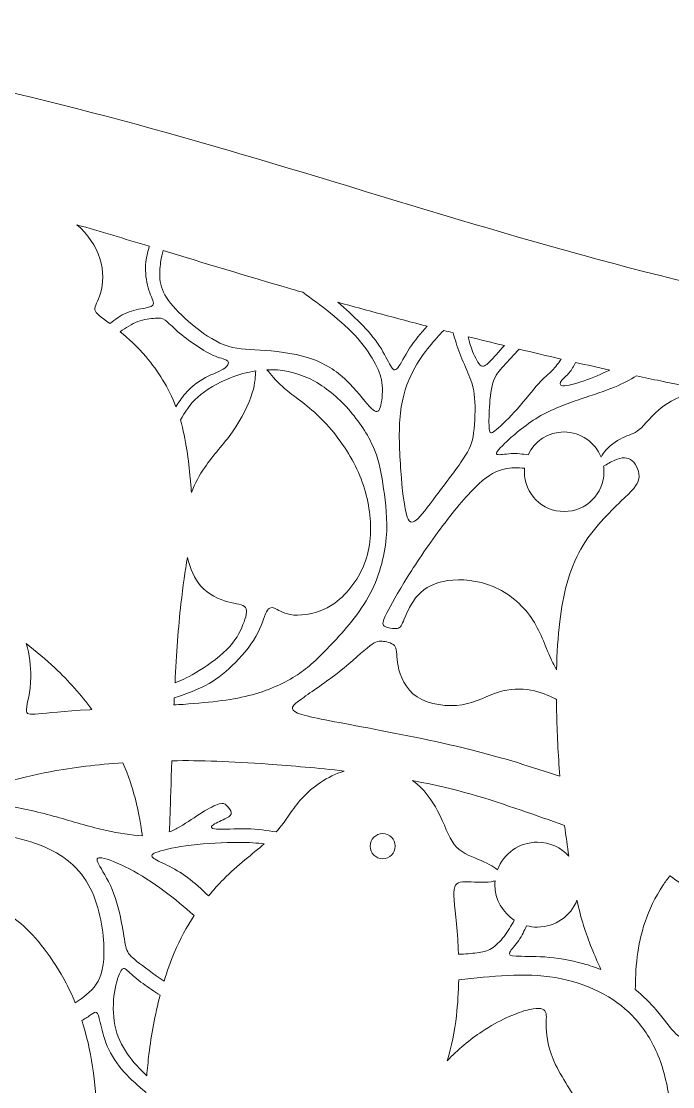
# Model space of a CAD drawing. Header units: millimetres. Extents: x -101 to 100, y -2 to 86.
# Drawn here: x 23.8 to 54.4, y 36.1 to 86.2 of the extents above; entities that cross this region are included whole.
import ezdxf

# ---------------------------------------------------------------- set-up
doc = ezdxf.new("R2010")
doc.units = ezdxf.units.MM
doc.header["$MEASUREMENT"] = 0
doc.layers.add('Layer 1', color=7, linetype='Continuous')

msp = doc.modelspace()

# ---------------------------------------------------------------- linework, layer by layer
at = {"layer": 'Layer 1', "lineweight": 9}
for points, knots in [([(-0.752, 86.205), (-3.659, 86.205), (-6.567, 86.205), (-11.62, 85.466), (-11.62, 85.466), (-16.674, 84.728), (-23.874, 83.251), (-31.419, 81.174), (-31.419, 81.174), (-38.965, 79.097), (-46.857, 76.421), (-54.61, 74.436), (-54.61, 74.436), (-62.364, 72.452), (-69.979, 71.159), (-76.671, 71.113), (-76.671, 71.113), (-83.363, 71.067), (-89.132, 72.267), (-93.101, 73.536), (-93.101, 73.536), (-97.07, 74.805), (-99.239, 76.144), (-101.408, 77.482), (-101.408, 77.482), (-101.408, 77.482), (-101.408, 12.824), (-101.408, 12.824), (-101.408, 12.824), (-101.408, 12.824), (-0.752, 12.824), (-0.752, 12.824), (-0.752, 12.824), (-0.752, 12.824), (99.904, 12.824), (99.904, 12.824), (99.904, 12.824), (99.904, 12.824), (99.904, 77.482), (99.904, 77.482), (99.904, 77.482), (97.735, 76.144), (95.566, 74.805), (91.597, 73.536), (91.597, 73.536), (87.628, 72.267), (81.859, 71.067), (75.167, 71.113), (75.167, 71.113), (68.475, 71.159), (60.86, 72.452), (53.106, 74.436), (53.106, 74.436), (45.353, 76.421), (37.461, 79.097), (29.915, 81.174), (29.915, 81.174), (22.37, 83.251), (15.17, 84.728), (10.116, 85.466), (10.116, 85.466), (5.063, 86.205), (2.155, 86.205), (-0.752, 86.205)], [0, 0, 0, 0, 0.058824, 0.058824, 0.058824, 0.058824, 0.117647, 0.117647, 0.117647, 0.117647, 0.176471, 0.176471, 0.176471, 0.176471, 0.235294, 0.235294, 0.235294, 0.235294, 0.294118, 0.294118, 0.294118, 0.294118, 0.352941, 0.352941, 0.352941, 0.352941, 0.411765, 0.411765, 0.411765, 0.411765, 0.470588, 0.470588, 0.470588, 0.470588, 0.529412, 0.529412, 0.529412, 0.529412, 0.588235, 0.588235, 0.588235, 0.588235, 0.647059, 0.647059, 0.647059, 0.647059, 0.705882, 0.705882, 0.705882, 0.705882, 0.764706, 0.764706, 0.764706, 0.764706, 0.823529, 0.823529, 0.823529, 0.823529, 0.882353, 0.882353, 0.882353, 0.882353, 1, 1, 1, 1]), ([(26.425, 76.644), (27.54, 76.323), (28.672, 75.982), (29.833, 75.629), (29.833, 75.629), (29.756, 75.362), (29.679, 75.095), (29.66, 74.757), (29.66, 74.757), (29.642, 74.419), (29.682, 74.009), (29.777, 73.681), (29.777, 73.681), (29.872, 73.352), (30.023, 73.104), (30.023, 72.96), (30.023, 72.96), (30.023, 72.815), (29.872, 72.775), (29.633, 72.729), (29.633, 72.729), (29.394, 72.683), (29.065, 72.631), (28.774, 72.507), (28.774, 72.507), (28.484, 72.384), (28.232, 72.189), (27.98, 71.994), (27.98, 71.994), (27.536, 72.329), (27.305, 72.473), (27.279, 72.646), (27.279, 72.646), (27.253, 72.819), (27.432, 73.021), (27.544, 73.431), (27.544, 73.431), (27.657, 73.84), (27.703, 74.458), (27.513, 75.063), (27.513, 75.063), (27.33, 75.643), (26.932, 76.212), (26.425, 76.644)], [0, 0, 0, 0, 0.083333, 0.083333, 0.083333, 0.083333, 0.166667, 0.166667, 0.166667, 0.166667, 0.25, 0.25, 0.25, 0.25, 0.333333, 0.333333, 0.333333, 0.333333, 0.416667, 0.416667, 0.416667, 0.416667, 0.5, 0.5, 0.5, 0.5, 0.583333, 0.583333, 0.583333, 0.583333, 0.666667, 0.666667, 0.666667, 0.666667, 0.75, 0.75, 0.75, 0.75, 0.833333, 0.833333, 0.833333, 0.833333, 1, 1, 1, 1]), ([(30.488, 75.43), (32.399, 74.847), (34.395, 74.233), (36.527, 73.617), (36.527, 73.617), (36.697, 73.567), (36.868, 73.518), (37.04, 73.469), (37.04, 73.469), (37.468, 73.16), (37.896, 72.852), (38.344, 72.491), (38.344, 72.491), (38.791, 72.129), (39.259, 71.713), (39.628, 71.292), (39.628, 71.292), (39.997, 70.871), (40.268, 70.444), (40.456, 70.09), (40.456, 70.09), (40.643, 69.735), (40.747, 69.452), (40.776, 69.091), (40.776, 69.091), (40.805, 68.731), (40.758, 68.292), (40.681, 68.056), (40.681, 68.056), (40.603, 67.82), (40.493, 67.785), (40.265, 68.01), (40.265, 68.01), (40.038, 68.235), (39.691, 68.719), (39.256, 69.166), (39.256, 69.166), (38.82, 69.613), (38.295, 70.023), (37.589, 70.291), (37.589, 70.291), (36.882, 70.56), (35.993, 70.687), (35.29, 70.739), (35.29, 70.739), (34.586, 70.79), (34.067, 70.767), (33.545, 70.929), (33.545, 70.929), (33.022, 71.09), (32.497, 71.436), (32.021, 71.811), (32.021, 71.811), (31.546, 72.186), (31.119, 72.59), (30.833, 72.954), (30.833, 72.954), (30.548, 73.317), (30.403, 73.64), (30.349, 73.969), (30.349, 73.969), (30.294, 74.298), (30.328, 74.633), (30.366, 74.877), (30.366, 74.877), (30.405, 75.121), (30.446, 75.276), (30.488, 75.43)], [0, 0, 0, 0, 0.055556, 0.055556, 0.055556, 0.055556, 0.111111, 0.111111, 0.111111, 0.111111, 0.166667, 0.166667, 0.166667, 0.166667, 0.222222, 0.222222, 0.222222, 0.222222, 0.277778, 0.277778, 0.277778, 0.277778, 0.333333, 0.333333, 0.333333, 0.333333, 0.388889, 0.388889, 0.388889, 0.388889, 0.444444, 0.444444, 0.444444, 0.444444, 0.5, 0.5, 0.5, 0.5, 0.555556, 0.555556, 0.555556, 0.555556, 0.611111, 0.611111, 0.611111, 0.611111, 0.666667, 0.666667, 0.666667, 0.666667, 0.722222, 0.722222, 0.722222, 0.722222, 0.777778, 0.777778, 0.777778, 0.777778, 0.833333, 0.833333, 0.833333, 0.833333, 0.888889, 0.888889, 0.888889, 0.888889, 1, 1, 1, 1]), ([(38.69, 73.002), (40.049, 72.624), (41.451, 72.246), (42.882, 71.875), (42.882, 71.875), (42.591, 71.539), (42.301, 71.202), (42.063, 70.837), (42.063, 70.837), (41.826, 70.473), (41.641, 70.081), (41.506, 69.916), (41.506, 69.916), (41.37, 69.752), (41.283, 69.815), (41.162, 70.023), (41.162, 70.023), (41.041, 70.231), (40.885, 70.583), (40.649, 70.943), (40.649, 70.943), (40.413, 71.304), (40.095, 71.673), (39.755, 72.017), (39.755, 72.017), (39.415, 72.362), (39.053, 72.682), (38.69, 73.002)], [0, 0, 0, 0, 0.125, 0.125, 0.125, 0.125, 0.25, 0.25, 0.25, 0.25, 0.375, 0.375, 0.375, 0.375, 0.5, 0.5, 0.5, 0.5, 0.625, 0.625, 0.625, 0.625, 0.75, 0.75, 0.75, 0.75, 1, 1, 1, 1]), ([(28.463, 71.615), (28.839, 71.305), (29.275, 70.908), (29.684, 70.428), (29.684, 70.428), (30.234, 69.784), (30.738, 68.988), (31.085, 68.084), (31.085, 68.084), (31.208, 68.284), (31.331, 68.484), (31.53, 68.712), (31.53, 68.712), (31.73, 68.939), (32.007, 69.192), (32.342, 69.386), (32.342, 69.386), (32.676, 69.579), (33.069, 69.712), (33.299, 69.853), (33.299, 69.853), (33.53, 69.994), (33.599, 70.144), (33.518, 70.234), (33.518, 70.234), (33.438, 70.323), (33.207, 70.352), (32.939, 70.459), (32.939, 70.459), (32.67, 70.565), (32.365, 70.75), (32.05, 70.961), (32.05, 70.961), (31.736, 71.171), (31.413, 71.408), (31.159, 71.63), (31.159, 71.63), (30.905, 71.852), (30.721, 72.06), (30.574, 72.163), (30.574, 72.163), (30.426, 72.267), (30.317, 72.267), (30.106, 72.25), (30.106, 72.25), (29.896, 72.233), (29.584, 72.198), (29.293, 72.089), (29.293, 72.089), (29.003, 71.98), (28.733, 71.797), (28.463, 71.615)], [0, 0, 0, 0, 0.071429, 0.071429, 0.071429, 0.071429, 0.142857, 0.142857, 0.142857, 0.142857, 0.214286, 0.214286, 0.214286, 0.214286, 0.285714, 0.285714, 0.285714, 0.285714, 0.357143, 0.357143, 0.357143, 0.357143, 0.428571, 0.428571, 0.428571, 0.428571, 0.5, 0.5, 0.5, 0.5, 0.571429, 0.571429, 0.571429, 0.571429, 0.642857, 0.642857, 0.642857, 0.642857, 0.714286, 0.714286, 0.714286, 0.714286, 0.785714, 0.785714, 0.785714, 0.785714, 0.857143, 0.857143, 0.857143, 0.857143, 1, 1, 1, 1]), ([(43.662, 71.674), (43.81, 71.636), (43.958, 71.599), (44.106, 71.561), (44.106, 71.561), (44.198, 71.248), (44.29, 70.936), (44.419, 70.595), (44.419, 70.595), (44.549, 70.254), (44.716, 69.884), (44.849, 69.567), (44.849, 69.567), (44.981, 69.25), (45.08, 68.984), (45.117, 68.506), (45.117, 68.506), (45.155, 68.027), (45.131, 67.335), (45.068, 66.856), (45.068, 66.856), (45.005, 66.377), (44.901, 66.111), (44.583, 65.636), (44.583, 65.636), (44.266, 65.16), (43.735, 64.473), (43.317, 63.919), (43.317, 63.919), (42.899, 63.366), (42.593, 62.944), (42.374, 62.763), (42.374, 62.763), (42.155, 62.581), (42.022, 62.639), (41.912, 63.04), (41.912, 63.04), (41.803, 63.44), (41.716, 64.185), (41.65, 65.067), (41.65, 65.067), (41.584, 65.95), (41.537, 66.971), (41.63, 67.793), (41.63, 67.793), (41.722, 68.615), (41.953, 69.238), (42.209, 69.74), (42.209, 69.74), (42.466, 70.242), (42.749, 70.623), (42.995, 70.925), (42.995, 70.925), (43.242, 71.227), (43.452, 71.451), (43.662, 71.674)], [0, 0, 0, 0, 0.066667, 0.066667, 0.066667, 0.066667, 0.133333, 0.133333, 0.133333, 0.133333, 0.2, 0.2, 0.2, 0.2, 0.266667, 0.266667, 0.266667, 0.266667, 0.333333, 0.333333, 0.333333, 0.333333, 0.4, 0.4, 0.4, 0.4, 0.466667, 0.466667, 0.466667, 0.466667, 0.533333, 0.533333, 0.533333, 0.533333, 0.6, 0.6, 0.6, 0.6, 0.666667, 0.666667, 0.666667, 0.666667, 0.733333, 0.733333, 0.733333, 0.733333, 0.8, 0.8, 0.8, 0.8, 0.866667, 0.866667, 0.866667, 0.866667, 1, 1, 1, 1]), ([(46.513, 70.963), (45.944, 71.101), (45.377, 71.241), (44.814, 71.382), (44.814, 71.382), (44.848, 71.216), (44.883, 71.049), (44.981, 70.79), (44.981, 70.79), (45.08, 70.531), (45.241, 70.179), (45.38, 70.049), (45.38, 70.049), (45.518, 69.919), (45.633, 70.011), (45.818, 70.201), (45.818, 70.201), (46.003, 70.39), (46.258, 70.676), (46.513, 70.963)], [0, 0, 0, 0, 0.166667, 0.166667, 0.166667, 0.166667, 0.333333, 0.333333, 0.333333, 0.333333, 0.5, 0.5, 0.5, 0.5, 0.666667, 0.666667, 0.666667, 0.666667, 1, 1, 1, 1]), ([(49.181, 70.329), (48.519, 70.482), (47.859, 70.638), (47.202, 70.796), (47.202, 70.796), (46.954, 70.525), (46.706, 70.254), (46.49, 70.017), (46.49, 70.017), (46.274, 69.781), (46.089, 69.579), (45.977, 69.218), (45.977, 69.218), (45.864, 68.858), (45.824, 68.338), (45.804, 67.909), (45.804, 67.909), (45.783, 67.479), (45.783, 67.138), (45.818, 66.974), (45.818, 66.974), (45.853, 66.81), (45.922, 66.821), (46.15, 67.014), (46.15, 67.014), (46.377, 67.208), (46.764, 67.583), (47.13, 67.998), (47.13, 67.998), (47.497, 68.413), (47.843, 68.869), (48.117, 69.172), (48.117, 69.172), (48.391, 69.475), (48.593, 69.625), (48.758, 69.792), (48.758, 69.792), (48.923, 69.96), (49.052, 70.144), (49.181, 70.329)], [0, 0, 0, 0, 0.090909, 0.090909, 0.090909, 0.090909, 0.181818, 0.181818, 0.181818, 0.181818, 0.272727, 0.272727, 0.272727, 0.272727, 0.363636, 0.363636, 0.363636, 0.363636, 0.454545, 0.454545, 0.454545, 0.454545, 0.545455, 0.545455, 0.545455, 0.545455, 0.636364, 0.636364, 0.636364, 0.636364, 0.727273, 0.727273, 0.727273, 0.727273, 0.818182, 0.818182, 0.818182, 0.818182, 1, 1, 1, 1]), ([(49.858, 70.173), (50.395, 70.051), (50.931, 69.93), (51.468, 69.812), (51.468, 69.812), (51.068, 69.632), (50.667, 69.453), (50.261, 69.311), (50.261, 69.311), (49.856, 69.169), (49.447, 69.065), (49.262, 69.077), (49.262, 69.077), (49.077, 69.088), (49.118, 69.215), (49.21, 69.331), (49.21, 69.331), (49.302, 69.446), (49.447, 69.55), (49.563, 69.688), (49.563, 69.688), (49.68, 69.827), (49.769, 70), (49.858, 70.173)], [0, 0, 0, 0, 0.142857, 0.142857, 0.142857, 0.142857, 0.285714, 0.285714, 0.285714, 0.285714, 0.428571, 0.428571, 0.428571, 0.428571, 0.571429, 0.571429, 0.571429, 0.571429, 0.714286, 0.714286, 0.714286, 0.714286, 1, 1, 1, 1]), ([(35.362, 69.828), (35.441, 69.831), (35.521, 69.832), (35.601, 69.83), (35.601, 69.83), (36.276, 69.815), (36.962, 69.631), (37.591, 69.288), (37.591, 69.288), (38.22, 68.944), (38.791, 68.442), (39.278, 67.871), (39.278, 67.871), (39.766, 67.3), (40.17, 66.66), (40.415, 66.057), (40.415, 66.057), (40.66, 65.454), (40.747, 64.889), (40.842, 64.225), (40.842, 64.225), (40.937, 63.562), (41.041, 62.8), (40.963, 61.921), (40.963, 61.921), (40.885, 61.041), (40.625, 60.043), (40.118, 59.134), (40.118, 59.134), (39.61, 58.225), (38.854, 57.406), (38.286, 56.812), (38.286, 56.812), (37.718, 56.218), (37.337, 55.849), (36.789, 55.491), (36.789, 55.491), (36.241, 55.133), (35.526, 54.787), (34.666, 54.554), (34.666, 54.554), (33.807, 54.32), (32.803, 54.199), (31.421, 54.101), (31.421, 54.101), (31.281, 54.091), (31.138, 54.081), (30.991, 54.072), (30.991, 54.072), (30.996, 54.184), (31.001, 54.297), (31.006, 54.408), (31.006, 54.408), (31.518, 54.581), (32.031, 54.753), (32.48, 54.989), (32.48, 54.989), (32.929, 55.225), (33.316, 55.525), (33.725, 55.921), (33.725, 55.921), (34.135, 56.316), (34.568, 56.806), (34.839, 57.282), (34.839, 57.282), (35.11, 57.758), (35.22, 58.22), (35.343, 58.45), (35.343, 58.45), (35.467, 58.681), (35.606, 58.681), (35.779, 58.595), (35.779, 58.595), (35.952, 58.508), (36.16, 58.335), (36.618, 58.3), (36.618, 58.3), (37.077, 58.266), (37.787, 58.37), (38.424, 58.782), (38.424, 58.782), (39.062, 59.195), (39.627, 59.916), (39.933, 60.697), (39.933, 60.697), (40.238, 61.479), (40.285, 62.321), (40.175, 63.152), (40.175, 63.152), (40.066, 63.983), (39.8, 64.802), (39.359, 65.598), (39.359, 65.598), (38.918, 66.394), (38.3, 67.167), (37.7, 67.73), (37.7, 67.73), (37.1, 68.292), (36.517, 68.644), (36.088, 69.033), (36.088, 69.033), (35.773, 69.319), (35.54, 69.624), (35.362, 69.828)], [0, 0, 0, 0, 0.037037, 0.037037, 0.037037, 0.037037, 0.074074, 0.074074, 0.074074, 0.074074, 0.111111, 0.111111, 0.111111, 0.111111, 0.148148, 0.148148, 0.148148, 0.148148, 0.185185, 0.185185, 0.185185, 0.185185, 0.222222, 0.222222, 0.222222, 0.222222, 0.259259, 0.259259, 0.259259, 0.259259, 0.296296, 0.296296, 0.296296, 0.296296, 0.333333, 0.333333, 0.333333, 0.333333, 0.37037, 0.37037, 0.37037, 0.37037, 0.407407, 0.407407, 0.407407, 0.407407, 0.444444, 0.444444, 0.444444, 0.444444, 0.481481, 0.481481, 0.481481, 0.481481, 0.518519, 0.518519, 0.518519, 0.518519, 0.555556, 0.555556, 0.555556, 0.555556, 0.592593, 0.592593, 0.592593, 0.592593, 0.62963, 0.62963, 0.62963, 0.62963, 0.666667, 0.666667, 0.666667, 0.666667, 0.703704, 0.703704, 0.703704, 0.703704, 0.740741, 0.740741, 0.740741, 0.740741, 0.777778, 0.777778, 0.777778, 0.777778, 0.814815, 0.814815, 0.814815, 0.814815, 0.851852, 0.851852, 0.851852, 0.851852, 0.888889, 0.888889, 0.888889, 0.888889, 0.925926, 0.925926, 0.925926, 0.925926, 1, 1, 1, 1]), ([(34.838, 69.777), (34.807, 69.553), (34.823, 69.228), (34.672, 68.739), (34.672, 68.739), (34.51, 68.217), (34.158, 67.508), (33.74, 66.911), (33.74, 66.911), (33.322, 66.313), (32.837, 65.829), (32.436, 65.24), (32.436, 65.24), (32.189, 64.878), (31.974, 64.477), (31.81, 64.065), (31.81, 64.065), (31.797, 64.275), (31.779, 64.491), (31.759, 64.72), (31.759, 64.72), (31.682, 65.553), (31.56, 66.545), (31.292, 67.467), (31.292, 67.467), (31.507, 67.832), (31.722, 68.198), (32.107, 68.542), (32.107, 68.542), (32.491, 68.886), (33.045, 69.21), (33.654, 69.449), (33.654, 69.449), (34.031, 69.597), (34.429, 69.714), (34.838, 69.777)], [0, 0, 0, 0, 0.1, 0.1, 0.1, 0.1, 0.2, 0.2, 0.2, 0.2, 0.3, 0.3, 0.3, 0.3, 0.4, 0.4, 0.4, 0.4, 0.5, 0.5, 0.5, 0.5, 0.6, 0.6, 0.6, 0.6, 0.7, 0.7, 0.7, 0.7, 0.8, 0.8, 0.8, 0.8, 1, 1, 1, 1]), ([(51.059, 65.723), (50.784, 66.414), (50.109, 66.903), (49.321, 66.903), (49.321, 66.903), (48.574, 66.903), (47.93, 66.465), (47.63, 65.832), (47.63, 65.832), (47.367, 65.866), (47.103, 65.899), (46.827, 65.884), (46.827, 65.884), (46.551, 65.869), (46.262, 65.806), (46.173, 65.849), (46.173, 65.849), (46.083, 65.892), (46.193, 66.042), (46.539, 66.374), (46.539, 66.374), (46.885, 66.706), (47.468, 67.219), (48.108, 67.6), (48.108, 67.6), (48.749, 67.981), (49.447, 68.229), (50.073, 68.442), (50.073, 68.442), (50.698, 68.656), (51.252, 68.835), (51.682, 69.012), (51.682, 69.012), (52.111, 69.189), (52.416, 69.364), (52.721, 69.539), (52.721, 69.539), (53.096, 69.459), (53.471, 69.38), (53.845, 69.301), (53.845, 69.301), (54.514, 69.162), (55.181, 69.026), (55.846, 68.894), (55.846, 68.894), (55.224, 68.768), (54.627, 68.532), (54.179, 68.247), (54.179, 68.247), (53.562, 67.855), (53.227, 67.371), (52.95, 67.105), (52.95, 67.105), (52.673, 66.84), (52.454, 66.794), (52.171, 66.672), (52.171, 66.672), (51.889, 66.551), (51.542, 66.355), (51.283, 66.049), (51.283, 66.049), (51.196, 65.948), (51.119, 65.833), (51.059, 65.723)], [0, 0, 0, 0, 0.058824, 0.058824, 0.058824, 0.058824, 0.117647, 0.117647, 0.117647, 0.117647, 0.176471, 0.176471, 0.176471, 0.176471, 0.235294, 0.235294, 0.235294, 0.235294, 0.294118, 0.294118, 0.294118, 0.294118, 0.352941, 0.352941, 0.352941, 0.352941, 0.411765, 0.411765, 0.411765, 0.411765, 0.470588, 0.470588, 0.470588, 0.470588, 0.529412, 0.529412, 0.529412, 0.529412, 0.588235, 0.588235, 0.588235, 0.588235, 0.647059, 0.647059, 0.647059, 0.647059, 0.705882, 0.705882, 0.705882, 0.705882, 0.764706, 0.764706, 0.764706, 0.764706, 0.823529, 0.823529, 0.823529, 0.823529, 0.882353, 0.882353, 0.882353, 0.882353, 1, 1, 1, 1]), ([(48.964, 55.723), (48.982, 56.514), (49.028, 57.274), (49.114, 57.99), (49.114, 57.99), (49.27, 59.282), (49.558, 60.436), (50.106, 61.4), (50.106, 61.4), (50.654, 62.363), (51.462, 63.136), (51.992, 63.644), (51.992, 63.644), (52.523, 64.151), (52.777, 64.394), (52.829, 64.7), (52.829, 64.7), (52.881, 65.005), (52.731, 65.375), (52.517, 65.553), (52.517, 65.553), (52.304, 65.732), (52.027, 65.721), (51.71, 65.582), (51.71, 65.582), (51.523, 65.501), (51.323, 65.376), (51.171, 65.302), (51.171, 65.302), (51.183, 65.214), (51.19, 65.125), (51.19, 65.034), (51.19, 65.034), (51.19, 64.002), (50.353, 63.165), (49.321, 63.165), (49.321, 63.165), (48.289, 63.165), (47.452, 64.002), (47.452, 65.034), (47.452, 65.034), (47.452, 65.09), (47.454, 65.146), (47.459, 65.201), (47.459, 65.201), (47.149, 65.22), (46.838, 65.239), (46.501, 65.162), (46.501, 65.162), (46.164, 65.085), (45.801, 64.912), (45.313, 64.462), (45.313, 64.462), (44.826, 64.012), (44.214, 63.285), (43.614, 62.489), (43.614, 62.489), (43.014, 61.693), (42.426, 60.827), (41.964, 60.089), (41.964, 60.089), (41.503, 59.35), (41.168, 58.739), (40.981, 58.367), (40.981, 58.367), (40.793, 57.995), (40.753, 57.862), (40.883, 57.772), (40.883, 57.772), (41.012, 57.683), (41.312, 57.637), (41.483, 57.672), (41.483, 57.672), (41.653, 57.706), (41.693, 57.822), (41.814, 58.116), (41.814, 58.116), (41.935, 58.41), (42.137, 58.883), (42.463, 59.238), (42.463, 59.238), (42.789, 59.593), (43.239, 59.829), (43.859, 59.916), (43.859, 59.916), (44.479, 60.002), (45.27, 59.939), (45.985, 59.639), (45.985, 59.639), (46.701, 59.339), (47.341, 58.802), (47.771, 58.182), (47.771, 58.182), (48.2, 57.562), (48.42, 56.858), (48.7, 56.25), (48.7, 56.25), (48.784, 56.065), (48.875, 55.889), (48.964, 55.723)], [0, 0, 0, 0, 0.038462, 0.038462, 0.038462, 0.038462, 0.076923, 0.076923, 0.076923, 0.076923, 0.115385, 0.115385, 0.115385, 0.115385, 0.153846, 0.153846, 0.153846, 0.153846, 0.192308, 0.192308, 0.192308, 0.192308, 0.230769, 0.230769, 0.230769, 0.230769, 0.269231, 0.269231, 0.269231, 0.269231, 0.307692, 0.307692, 0.307692, 0.307692, 0.346154, 0.346154, 0.346154, 0.346154, 0.384615, 0.384615, 0.384615, 0.384615, 0.423077, 0.423077, 0.423077, 0.423077, 0.461538, 0.461538, 0.461538, 0.461538, 0.5, 0.5, 0.5, 0.5, 0.538462, 0.538462, 0.538462, 0.538462, 0.576923, 0.576923, 0.576923, 0.576923, 0.615385, 0.615385, 0.615385, 0.615385, 0.653846, 0.653846, 0.653846, 0.653846, 0.692308, 0.692308, 0.692308, 0.692308, 0.730769, 0.730769, 0.730769, 0.730769, 0.769231, 0.769231, 0.769231, 0.769231, 0.807692, 0.807692, 0.807692, 0.807692, 0.846154, 0.846154, 0.846154, 0.846154, 0.884615, 0.884615, 0.884615, 0.884615, 0.923077, 0.923077, 0.923077, 0.923077, 1, 1, 1, 1]), ([(31.624, 61.004), (31.527, 60.38), (31.412, 59.668), (31.317, 58.818), (31.317, 58.818), (31.198, 57.754), (31.11, 56.473), (31.041, 55.115), (31.041, 55.115), (31.299, 55.219), (31.557, 55.323), (31.998, 55.583), (31.998, 55.583), (32.439, 55.843), (33.062, 56.258), (33.474, 56.671), (33.474, 56.671), (33.887, 57.083), (34.089, 57.493), (34.233, 57.847), (34.233, 57.847), (34.377, 58.202), (34.464, 58.502), (34.351, 58.655), (34.351, 58.655), (34.239, 58.808), (33.927, 58.814), (33.52, 58.923), (33.52, 58.923), (33.114, 59.033), (32.612, 59.247), (32.251, 59.662), (32.251, 59.662), (31.953, 60.006), (31.751, 60.488), (31.624, 61.004)], [0, 0, 0, 0, 0.1, 0.1, 0.1, 0.1, 0.2, 0.2, 0.2, 0.2, 0.3, 0.3, 0.3, 0.3, 0.4, 0.4, 0.4, 0.4, 0.5, 0.5, 0.5, 0.5, 0.6, 0.6, 0.6, 0.6, 0.7, 0.7, 0.7, 0.7, 0.8, 0.8, 0.8, 0.8, 1, 1, 1, 1]), ([(49.117, 50.725), (49.04, 51.741), (48.992, 52.768), (48.97, 53.762), (48.97, 53.762), (48.965, 53.954), (48.962, 54.146), (48.959, 54.336), (48.959, 54.336), (48.934, 54.348), (48.908, 54.36), (48.881, 54.372), (48.881, 54.372), (48.587, 54.511), (48.215, 54.684), (47.758, 54.767), (47.758, 54.767), (47.301, 54.851), (46.759, 54.845), (46.24, 54.68), (46.24, 54.68), (45.72, 54.516), (45.224, 54.193), (44.538, 54.083), (44.538, 54.083), (43.851, 53.974), (42.974, 54.078), (42.415, 54.447), (42.415, 54.447), (41.855, 54.816), (41.613, 55.45), (41.521, 55.906), (41.521, 55.906), (41.428, 56.362), (41.486, 56.639), (41.388, 56.806), (41.388, 56.806), (41.29, 56.974), (41.036, 57.031), (40.84, 57.06), (40.84, 57.06), (40.644, 57.089), (40.505, 57.089), (40.188, 56.847), (40.188, 56.847), (39.871, 56.604), (39.375, 56.12), (38.769, 55.641), (38.769, 55.641), (38.163, 55.162), (37.448, 54.689), (36.998, 54.366), (36.998, 54.366), (36.548, 54.043), (36.363, 53.87), (36.802, 53.691), (36.802, 53.691), (37.24, 53.512), (38.302, 53.328), (39.807, 53.045), (39.807, 53.045), (41.313, 52.762), (43.263, 52.381), (44.889, 51.978), (44.889, 51.978), (46.514, 51.575), (47.815, 51.15), (49.117, 50.725)], [0, 0, 0, 0, 0.055556, 0.055556, 0.055556, 0.055556, 0.111111, 0.111111, 0.111111, 0.111111, 0.166667, 0.166667, 0.166667, 0.166667, 0.222222, 0.222222, 0.222222, 0.222222, 0.277778, 0.277778, 0.277778, 0.277778, 0.333333, 0.333333, 0.333333, 0.333333, 0.388889, 0.388889, 0.388889, 0.388889, 0.444444, 0.444444, 0.444444, 0.444444, 0.5, 0.5, 0.5, 0.5, 0.555556, 0.555556, 0.555556, 0.555556, 0.611111, 0.611111, 0.611111, 0.611111, 0.666667, 0.666667, 0.666667, 0.666667, 0.722222, 0.722222, 0.722222, 0.722222, 0.777778, 0.777778, 0.777778, 0.777778, 0.833333, 0.833333, 0.833333, 0.833333, 0.888889, 0.888889, 0.888889, 0.888889, 1, 1, 1, 1]), ([(27.139, 53.856), (26.638, 54.532), (26.051, 55.201), (25.401, 55.812), (25.401, 55.812), (24.969, 56.218), (24.51, 56.598), (24.048, 56.957), (24.048, 56.957), (24.209, 56.443), (24.272, 55.872), (24.265, 55.39), (24.265, 55.39), (24.253, 54.66), (24.08, 54.135), (24.063, 53.873), (24.063, 53.873), (24.045, 53.61), (24.184, 53.61), (24.62, 53.651), (24.62, 53.651), (25.055, 53.691), (25.788, 53.772), (27.034, 53.85), (27.034, 53.85), (27.068, 53.852), (27.104, 53.854), (27.139, 53.856)], [0, 0, 0, 0, 0.125, 0.125, 0.125, 0.125, 0.25, 0.25, 0.25, 0.25, 0.375, 0.375, 0.375, 0.375, 0.5, 0.5, 0.5, 0.5, 0.625, 0.625, 0.625, 0.625, 0.75, 0.75, 0.75, 0.75, 1, 1, 1, 1]), ([(29.508, 47.928), (28.997, 47.95), (28.399, 48.044), (27.823, 48.171), (27.823, 48.171), (27.079, 48.336), (26.369, 48.555), (25.611, 48.768), (25.611, 48.768), (24.852, 48.982), (24.044, 49.19), (23.225, 49.311), (23.225, 49.311), (22.406, 49.432), (21.575, 49.467), (21.2, 49.53), (21.2, 49.53), (20.825, 49.593), (20.906, 49.686), (21.61, 49.948), (21.61, 49.948), (22.313, 50.211), (23.64, 50.644), (25.178, 50.935), (25.178, 50.935), (26.249, 51.138), (27.422, 51.272), (28.593, 51.354), (28.593, 51.354), (28.856, 50.743), (29.036, 50.181), (29.162, 49.703), (29.162, 49.703), (29.37, 48.919), (29.434, 48.359), (29.491, 48.021), (29.491, 48.021), (29.497, 47.988), (29.503, 47.957), (29.508, 47.928)], [0, 0, 0, 0, 0.090909, 0.090909, 0.090909, 0.090909, 0.181818, 0.181818, 0.181818, 0.181818, 0.272727, 0.272727, 0.272727, 0.272727, 0.363636, 0.363636, 0.363636, 0.363636, 0.454545, 0.454545, 0.454545, 0.454545, 0.545455, 0.545455, 0.545455, 0.545455, 0.636364, 0.636364, 0.636364, 0.636364, 0.727273, 0.727273, 0.727273, 0.727273, 0.818182, 0.818182, 0.818182, 0.818182, 1, 1, 1, 1]), ([(38.991, 50.966), (38.192, 50.719), (37.495, 50.216), (37.011, 49.689), (37.011, 49.689), (36.54, 49.177), (36.268, 48.641), (35.8, 48.107), (35.8, 48.107), (35.362, 48.173), (34.924, 48.24), (34.405, 48.251), (34.405, 48.251), (33.886, 48.261), (33.286, 48.215), (32.989, 48.235), (32.989, 48.235), (32.692, 48.255), (32.698, 48.342), (32.842, 48.443), (32.842, 48.443), (32.986, 48.544), (33.269, 48.659), (33.448, 48.751), (33.448, 48.751), (33.626, 48.844), (33.702, 48.913), (33.684, 49.017), (33.684, 49.017), (33.667, 49.12), (33.557, 49.259), (33.465, 49.348), (33.465, 49.348), (33.373, 49.438), (33.298, 49.478), (33.113, 49.423), (33.113, 49.423), (32.928, 49.369), (32.634, 49.218), (32.311, 49.017), (32.311, 49.017), (31.988, 48.815), (31.636, 48.561), (31.267, 48.347), (31.267, 48.347), (31.11, 48.257), (30.95, 48.173), (30.773, 48.105), (30.773, 48.105), (30.786, 48.293), (30.797, 48.55), (30.81, 48.904), (30.81, 48.904), (30.831, 49.519), (30.858, 50.429), (30.892, 51.45), (30.892, 51.45), (32.268, 51.47), (33.649, 51.421), (35.426, 51.292), (35.426, 51.292), (36.519, 51.213), (37.763, 51.104), (38.991, 50.966)], [0, 0, 0, 0, 0.058824, 0.058824, 0.058824, 0.058824, 0.117647, 0.117647, 0.117647, 0.117647, 0.176471, 0.176471, 0.176471, 0.176471, 0.235294, 0.235294, 0.235294, 0.235294, 0.294118, 0.294118, 0.294118, 0.294118, 0.352941, 0.352941, 0.352941, 0.352941, 0.411765, 0.411765, 0.411765, 0.411765, 0.470588, 0.470588, 0.470588, 0.470588, 0.529412, 0.529412, 0.529412, 0.529412, 0.588235, 0.588235, 0.588235, 0.588235, 0.647059, 0.647059, 0.647059, 0.647059, 0.705882, 0.705882, 0.705882, 0.705882, 0.764706, 0.764706, 0.764706, 0.764706, 0.823529, 0.823529, 0.823529, 0.823529, 0.882353, 0.882353, 0.882353, 0.882353, 1, 1, 1, 1]), ([(42.205, 50.514), (42.735, 50.129), (43.113, 49.6), (43.379, 49.095), (43.379, 49.095), (43.708, 48.472), (43.87, 47.883), (44.158, 47.514), (44.158, 47.514), (44.447, 47.145), (44.862, 46.995), (45.289, 46.816), (45.289, 46.816), (45.645, 46.667), (46.009, 46.498), (46.197, 46.328), (46.197, 46.328), (46.481, 47.084), (47.21, 47.622), (48.065, 47.622), (48.065, 47.622), (48.652, 47.622), (49.179, 47.369), (49.544, 46.967), (49.544, 46.967), (49.473, 47.423), (49.406, 47.906), (49.345, 48.403), (49.345, 48.403), (48.653, 48.657), (47.961, 48.896), (47.296, 49.123), (47.296, 49.123), (45.718, 49.663), (44.299, 50.136), (42.254, 50.505), (42.254, 50.505), (42.238, 50.508), (42.221, 50.511), (42.205, 50.514)], [0, 0, 0, 0, 0.090909, 0.090909, 0.090909, 0.090909, 0.181818, 0.181818, 0.181818, 0.181818, 0.272727, 0.272727, 0.272727, 0.272727, 0.363636, 0.363636, 0.363636, 0.363636, 0.454545, 0.454545, 0.454545, 0.454545, 0.545455, 0.545455, 0.545455, 0.545455, 0.636364, 0.636364, 0.636364, 0.636364, 0.727273, 0.727273, 0.727273, 0.727273, 0.818182, 0.818182, 0.818182, 0.818182, 1, 1, 1, 1]), ([(19.42, 48.166), (20.272, 47.913), (20.915, 47.379), (21.302, 46.862), (21.302, 46.862), (21.694, 46.337), (21.821, 45.829), (21.89, 45.466), (21.89, 45.466), (21.959, 45.103), (21.971, 44.883), (22.259, 44.705), (22.259, 44.705), (22.548, 44.526), (23.113, 44.387), (23.805, 43.793), (23.805, 43.793), (24.498, 43.199), (25.317, 42.149), (25.928, 40.989), (25.928, 40.989), (26.084, 40.693), (26.227, 40.39), (26.357, 40.077), (26.357, 40.077), (26.722, 40.32), (27.086, 40.562), (27.338, 40.943), (27.338, 40.943), (27.589, 41.324), (27.728, 41.843), (27.699, 42.697), (27.699, 42.697), (27.67, 43.551), (27.474, 44.739), (26.966, 45.639), (26.966, 45.639), (26.459, 46.539), (25.64, 47.15), (24.492, 47.56), (24.492, 47.56), (23.344, 47.97), (21.867, 48.177), (20.292, 48.183), (20.292, 48.183), (20.004, 48.184), (19.712, 48.178), (19.42, 48.166)], [0, 0, 0, 0, 0.076923, 0.076923, 0.076923, 0.076923, 0.153846, 0.153846, 0.153846, 0.153846, 0.230769, 0.230769, 0.230769, 0.230769, 0.307692, 0.307692, 0.307692, 0.307692, 0.384615, 0.384615, 0.384615, 0.384615, 0.461538, 0.461538, 0.461538, 0.461538, 0.538462, 0.538462, 0.538462, 0.538462, 0.615385, 0.615385, 0.615385, 0.615385, 0.692308, 0.692308, 0.692308, 0.692308, 0.769231, 0.769231, 0.769231, 0.769231, 0.846154, 0.846154, 0.846154, 0.846154, 1, 1, 1, 1]), ([(32.618, 45.098), (32.847, 45.379), (33.082, 45.638), (33.318, 45.876), (33.318, 45.876), (33.996, 46.558), (34.685, 47.068), (35.229, 47.545), (35.229, 47.545), (34.9, 47.58), (34.572, 47.614), (33.975, 47.612), (33.975, 47.612), (33.379, 47.609), (32.513, 47.568), (31.806, 47.485), (31.806, 47.485), (31.1, 47.401), (30.552, 47.274), (30.249, 47.173), (30.249, 47.173), (29.946, 47.072), (29.888, 46.997), (29.998, 46.899), (29.998, 46.899), (30.107, 46.801), (30.384, 46.68), (30.684, 46.53), (30.684, 46.53), (30.984, 46.38), (31.307, 46.201), (31.633, 45.958), (31.633, 45.958), (31.959, 45.715), (32.289, 45.406), (32.618, 45.098)], [0, 0, 0, 0, 0.1, 0.1, 0.1, 0.1, 0.2, 0.2, 0.2, 0.2, 0.3, 0.3, 0.3, 0.3, 0.4, 0.4, 0.4, 0.4, 0.5, 0.5, 0.5, 0.5, 0.6, 0.6, 0.6, 0.6, 0.7, 0.7, 0.7, 0.7, 0.8, 0.8, 0.8, 0.8, 1, 1, 1, 1]), ([(40.797, 48.024), (41.122, 48.024), (41.386, 47.761), (41.386, 47.436), (41.386, 47.436), (41.386, 47.111), (41.122, 46.847), (40.797, 46.847), (40.797, 46.847), (40.472, 46.847), (40.209, 47.111), (40.209, 47.436), (40.209, 47.436), (40.209, 47.761), (40.472, 48.024), (40.797, 48.024)], [0, 0, 0, 0, 0.2, 0.2, 0.2, 0.2, 0.4, 0.4, 0.4, 0.4, 0.6, 0.6, 0.6, 0.6, 1, 1, 1, 1]), ([(30.524, 41.086), (30.665, 41.551), (30.825, 42.001), (31.005, 42.426), (31.005, 42.426), (31.278, 43.069), (31.596, 43.652), (31.941, 44.177), (31.941, 44.177), (31.486, 44.567), (31.031, 44.958), (30.517, 45.337), (30.517, 45.337), (30.004, 45.717), (29.433, 46.086), (28.899, 46.366), (28.899, 46.366), (28.366, 46.646), (27.869, 46.836), (27.61, 46.882), (27.61, 46.882), (27.35, 46.928), (27.327, 46.83), (27.457, 46.579), (27.457, 46.579), (27.587, 46.328), (27.869, 45.925), (28.089, 45.391), (28.089, 45.391), (28.308, 44.857), (28.464, 44.194), (28.556, 43.695), (28.556, 43.695), (28.648, 43.196), (28.677, 42.861), (28.752, 42.628), (28.752, 42.628), (28.827, 42.394), (28.948, 42.261), (29.251, 42.021), (29.251, 42.021), (29.554, 41.781), (30.039, 41.434), (30.524, 41.086)], [0, 0, 0, 0, 0.083333, 0.083333, 0.083333, 0.083333, 0.166667, 0.166667, 0.166667, 0.166667, 0.25, 0.25, 0.25, 0.25, 0.333333, 0.333333, 0.333333, 0.333333, 0.416667, 0.416667, 0.416667, 0.416667, 0.5, 0.5, 0.5, 0.5, 0.583333, 0.583333, 0.583333, 0.583333, 0.666667, 0.666667, 0.666667, 0.666667, 0.75, 0.75, 0.75, 0.75, 0.833333, 0.833333, 0.833333, 0.833333, 1, 1, 1, 1]), ([(44.356, 42.352), (44.664, 42.37), (44.972, 42.388), (45.23, 42.42), (45.23, 42.42), (45.488, 42.451), (45.696, 42.498), (45.904, 42.625), (45.904, 42.625), (46.111, 42.751), (46.319, 42.959), (46.499, 43.194), (46.499, 43.194), (46.678, 43.428), (46.829, 43.69), (46.98, 43.952), (46.98, 43.952), (46.432, 44.307), (46.07, 44.925), (46.07, 45.626), (46.07, 45.626), (46.07, 45.689), (46.073, 45.752), (46.078, 45.813), (46.078, 45.813), (46.024, 45.791), (45.962, 45.774), (45.892, 45.761), (45.892, 45.761), (45.54, 45.698), (45.011, 45.769), (44.665, 45.765), (44.665, 45.765), (44.32, 45.76), (44.158, 45.679), (44.141, 45.264), (44.141, 45.264), (44.124, 44.849), (44.251, 44.099), (44.32, 43.06), (44.32, 43.06), (44.335, 42.837), (44.347, 42.599), (44.356, 42.352)], [0, 0, 0, 0, 0.083333, 0.083333, 0.083333, 0.083333, 0.166667, 0.166667, 0.166667, 0.166667, 0.25, 0.25, 0.25, 0.25, 0.333333, 0.333333, 0.333333, 0.333333, 0.416667, 0.416667, 0.416667, 0.416667, 0.5, 0.5, 0.5, 0.5, 0.583333, 0.583333, 0.583333, 0.583333, 0.666667, 0.666667, 0.666667, 0.666667, 0.75, 0.75, 0.75, 0.75, 0.833333, 0.833333, 0.833333, 0.833333, 1, 1, 1, 1]), ([(54.285, 46.036), (54.934, 45.61), (55.567, 45.137), (56.218, 44.598), (56.218, 44.598), (57.507, 43.53), (58.871, 42.201), (59.792, 41.222), (59.792, 41.222), (59.567, 41.307), (59.322, 41.353), (59.068, 41.353), (59.068, 41.353), (57.933, 41.353), (57.013, 40.433), (57.013, 39.298), (57.013, 39.298), (57.013, 38.917), (57.116, 38.561), (57.297, 38.255), (57.297, 38.255), (57.128, 38.173), (56.959, 38.091), (56.698, 38.044), (56.698, 38.044), (56.438, 37.998), (56.086, 37.986), (55.705, 38.067), (55.705, 38.067), (55.325, 38.148), (54.915, 38.321), (54.592, 38.606), (54.592, 38.606), (54.269, 38.892), (54.032, 39.29), (53.646, 39.743), (53.646, 39.743), (53.379, 40.055), (53.041, 40.394), (52.663, 40.699), (52.663, 40.699), (52.677, 41.112), (52.68, 41.649), (52.754, 42.247), (52.754, 42.247), (52.881, 43.268), (53.216, 44.468), (53.966, 45.593), (53.966, 45.593), (54.065, 45.742), (54.172, 45.89), (54.285, 46.036)], [0, 0, 0, 0, 0.071429, 0.071429, 0.071429, 0.071429, 0.142857, 0.142857, 0.142857, 0.142857, 0.214286, 0.214286, 0.214286, 0.214286, 0.285714, 0.285714, 0.285714, 0.285714, 0.357143, 0.357143, 0.357143, 0.357143, 0.428571, 0.428571, 0.428571, 0.428571, 0.5, 0.5, 0.5, 0.5, 0.571429, 0.571429, 0.571429, 0.571429, 0.642857, 0.642857, 0.642857, 0.642857, 0.714286, 0.714286, 0.714286, 0.714286, 0.785714, 0.785714, 0.785714, 0.785714, 0.857143, 0.857143, 0.857143, 0.857143, 1, 1, 1, 1]), ([(51.051, 41.637), (50.896, 41.967), (50.748, 42.309), (50.619, 42.63), (50.619, 42.63), (50.323, 43.364), (50.122, 43.991), (49.923, 44.896), (49.923, 44.896), (49.632, 44.155), (48.91, 43.631), (48.065, 43.631), (48.065, 43.631), (47.889, 43.631), (47.718, 43.654), (47.555, 43.696), (47.555, 43.696), (47.449, 43.462), (47.343, 43.228), (47.189, 43.007), (47.189, 43.007), (47.035, 42.786), (46.832, 42.578), (46.769, 42.451), (46.769, 42.451), (46.706, 42.325), (46.781, 42.278), (47.066, 42.264), (47.066, 42.264), (47.352, 42.249), (47.848, 42.267), (48.41, 42.227), (48.41, 42.227), (48.973, 42.186), (49.602, 42.088), (50.242, 41.909), (50.242, 41.909), (50.511, 41.834), (50.782, 41.744), (51.051, 41.637)], [0, 0, 0, 0, 0.090909, 0.090909, 0.090909, 0.090909, 0.181818, 0.181818, 0.181818, 0.181818, 0.272727, 0.272727, 0.272727, 0.272727, 0.363636, 0.363636, 0.363636, 0.363636, 0.454545, 0.454545, 0.454545, 0.454545, 0.545455, 0.545455, 0.545455, 0.545455, 0.636364, 0.636364, 0.636364, 0.636364, 0.727273, 0.727273, 0.727273, 0.727273, 0.818182, 0.818182, 0.818182, 0.818182, 1, 1, 1, 1]), ([(29.714, 36.641), (29.74, 36.972), (29.774, 37.31), (29.817, 37.655), (29.817, 37.655), (29.928, 38.558), (30.1, 39.511), (30.34, 40.431), (30.34, 40.431), (30.072, 40.604), (29.804, 40.778), (29.541, 40.975), (29.541, 40.975), (29.277, 41.171), (29.017, 41.39), (28.853, 41.537), (28.853, 41.537), (28.689, 41.684), (28.619, 41.759), (28.515, 41.598), (28.515, 41.598), (28.412, 41.436), (28.273, 41.038), (28.198, 40.562), (28.198, 40.562), (28.123, 40.086), (28.112, 39.533), (28.216, 39.025), (28.216, 39.025), (28.319, 38.517), (28.539, 38.056), (28.808, 37.666), (28.808, 37.666), (29.076, 37.276), (29.395, 36.958), (29.714, 36.641)], [0, 0, 0, 0, 0.1, 0.1, 0.1, 0.1, 0.2, 0.2, 0.2, 0.2, 0.3, 0.3, 0.3, 0.3, 0.4, 0.4, 0.4, 0.4, 0.5, 0.5, 0.5, 0.5, 0.6, 0.6, 0.6, 0.6, 0.7, 0.7, 0.7, 0.7, 0.8, 0.8, 0.8, 0.8, 1, 1, 1, 1]), ([(44.367, 41.159), (44.357, 40.599), (44.325, 40.022), (44.262, 39.466), (44.262, 39.466), (44.179, 38.723), (44.04, 38.016), (43.83, 37.352), (43.83, 37.352), (44.308, 37.86), (44.898, 38.345), (45.47, 38.725), (45.47, 38.725), (46.26, 39.25), (47.016, 39.573), (47.529, 39.717), (47.529, 39.717), (48.043, 39.862), (48.314, 39.827), (48.42, 39.691), (48.42, 39.691), (48.527, 39.556), (48.47, 39.319), (48.481, 38.898), (48.481, 38.898), (48.493, 38.477), (48.573, 37.871), (48.919, 37.159), (48.919, 37.159), (49.266, 36.446), (49.877, 35.627), (50.281, 34.822), (50.281, 34.822), (50.685, 34.018), (50.881, 33.227), (50.881, 32.445), (50.881, 32.445), (50.881, 31.664), (50.685, 30.891), (50.365, 30.334), (50.365, 30.334), (50.045, 29.777), (49.6, 29.437), (49.28, 29.235), (49.28, 29.235), (48.96, 29.033), (48.764, 28.97), (48.695, 28.889), (48.695, 28.889), (48.625, 28.808), (48.683, 28.71), (48.888, 28.635), (48.888, 28.635), (49.093, 28.56), (49.445, 28.508), (49.773, 28.531), (49.773, 28.531), (50.102, 28.554), (50.408, 28.653), (50.823, 28.852), (50.823, 28.852), (51.239, 29.05), (51.764, 29.35), (52.242, 29.734), (52.242, 29.734), (52.721, 30.118), (53.154, 30.585), (53.506, 31.176), (53.506, 31.176), (53.858, 31.768), (54.129, 32.483), (54.259, 33.21), (54.259, 33.21), (54.388, 33.937), (54.377, 34.675), (54.276, 35.445), (54.276, 35.445), (54.175, 36.215), (53.985, 37.017), (53.688, 37.71), (53.688, 37.71), (53.391, 38.402), (52.987, 38.985), (52.531, 39.458), (52.531, 39.458), (52.075, 39.931), (51.567, 40.294), (50.962, 40.594), (50.962, 40.594), (50.356, 40.894), (49.652, 41.131), (48.921, 41.255), (48.921, 41.255), (48.19, 41.379), (47.431, 41.39), (46.667, 41.356), (46.667, 41.356), (45.904, 41.321), (45.135, 41.24), (44.367, 41.159)], [0, 0, 0, 0, 0.038462, 0.038462, 0.038462, 0.038462, 0.076923, 0.076923, 0.076923, 0.076923, 0.115385, 0.115385, 0.115385, 0.115385, 0.153846, 0.153846, 0.153846, 0.153846, 0.192308, 0.192308, 0.192308, 0.192308, 0.230769, 0.230769, 0.230769, 0.230769, 0.269231, 0.269231, 0.269231, 0.269231, 0.307692, 0.307692, 0.307692, 0.307692, 0.346154, 0.346154, 0.346154, 0.346154, 0.384615, 0.384615, 0.384615, 0.384615, 0.423077, 0.423077, 0.423077, 0.423077, 0.461538, 0.461538, 0.461538, 0.461538, 0.5, 0.5, 0.5, 0.5, 0.538462, 0.538462, 0.538462, 0.538462, 0.576923, 0.576923, 0.576923, 0.576923, 0.615385, 0.615385, 0.615385, 0.615385, 0.653846, 0.653846, 0.653846, 0.653846, 0.692308, 0.692308, 0.692308, 0.692308, 0.730769, 0.730769, 0.730769, 0.730769, 0.769231, 0.769231, 0.769231, 0.769231, 0.807692, 0.807692, 0.807692, 0.807692, 0.846154, 0.846154, 0.846154, 0.846154, 0.884615, 0.884615, 0.884615, 0.884615, 0.923077, 0.923077, 0.923077, 0.923077, 1, 1, 1, 1]), ([(26.275, 27.288), (26.638, 27.212), (27.002, 27.136), (27.405, 27.078), (27.405, 27.078), (27.809, 27.02), (28.254, 26.98), (28.496, 26.919), (28.496, 26.919), (28.738, 26.859), (28.779, 26.778), (28.652, 26.622), (28.652, 26.622), (28.525, 26.466), (28.231, 26.236), (27.913, 25.918), (27.913, 25.918), (27.596, 25.601), (27.255, 25.197), (26.929, 24.739), (26.929, 24.739), (26.603, 24.28), (26.292, 23.767), (25.98, 23.255), (25.98, 23.255), (26.033, 24.539), (26.115, 26.147), (26.303, 27.502), (26.303, 27.502), (26.563, 29.365), (27.025, 30.749), (27.232, 32.301), (27.232, 32.301), (27.44, 33.853), (27.394, 35.572), (27.169, 37.066), (27.169, 37.066), (27.051, 37.848), (26.884, 38.569), (26.664, 39.244), (26.664, 39.244), (26.826, 39.34), (26.987, 39.436), (27.105, 39.516), (27.105, 39.516), (27.223, 39.596), (27.298, 39.66), (27.359, 39.616), (27.359, 39.616), (27.419, 39.573), (27.466, 39.423), (27.529, 39.143), (27.529, 39.143), (27.592, 38.863), (27.673, 38.454), (27.858, 38.033), (27.858, 38.033), (28.043, 37.612), (28.331, 37.179), (28.649, 36.818), (28.649, 36.818), (28.968, 36.457), (29.316, 36.168), (29.665, 35.879), (29.665, 35.879), (29.62, 34.962), (29.627, 34.077), (29.655, 33.184), (29.655, 33.184), (29.701, 31.73), (29.805, 30.253), (30.007, 28.355), (30.007, 28.355), (30.02, 28.232), (30.034, 28.108), (30.048, 27.982), (30.048, 27.982), (29.557, 27.894), (29.067, 27.806), (28.456, 27.812), (28.456, 27.812), (27.845, 27.818), (27.114, 27.918), (26.382, 28.018)], [0, 0, 0, 0, 0.045455, 0.045455, 0.045455, 0.045455, 0.090909, 0.090909, 0.090909, 0.090909, 0.136364, 0.136364, 0.136364, 0.136364, 0.181818, 0.181818, 0.181818, 0.181818, 0.227273, 0.227273, 0.227273, 0.227273, 0.272727, 0.272727, 0.272727, 0.272727, 0.318182, 0.318182, 0.318182, 0.318182, 0.363636, 0.363636, 0.363636, 0.363636, 0.409091, 0.409091, 0.409091, 0.409091, 0.454545, 0.454545, 0.454545, 0.454545, 0.5, 0.5, 0.5, 0.5, 0.545455, 0.545455, 0.545455, 0.545455, 0.590909, 0.590909, 0.590909, 0.590909, 0.636364, 0.636364, 0.636364, 0.636364, 0.681818, 0.681818, 0.681818, 0.681818, 0.727273, 0.727273, 0.727273, 0.727273, 0.772727, 0.772727, 0.772727, 0.772727, 0.818182, 0.818182, 0.818182, 0.818182, 0.863636, 0.863636, 0.863636, 0.863636, 0.909091, 0.909091, 0.909091, 0.909091, 1, 1, 1, 1])]:
    msp.add_open_spline(points, degree=3, knots=knots, dxfattribs=at)

doc.saveas('drawing.dxf')
